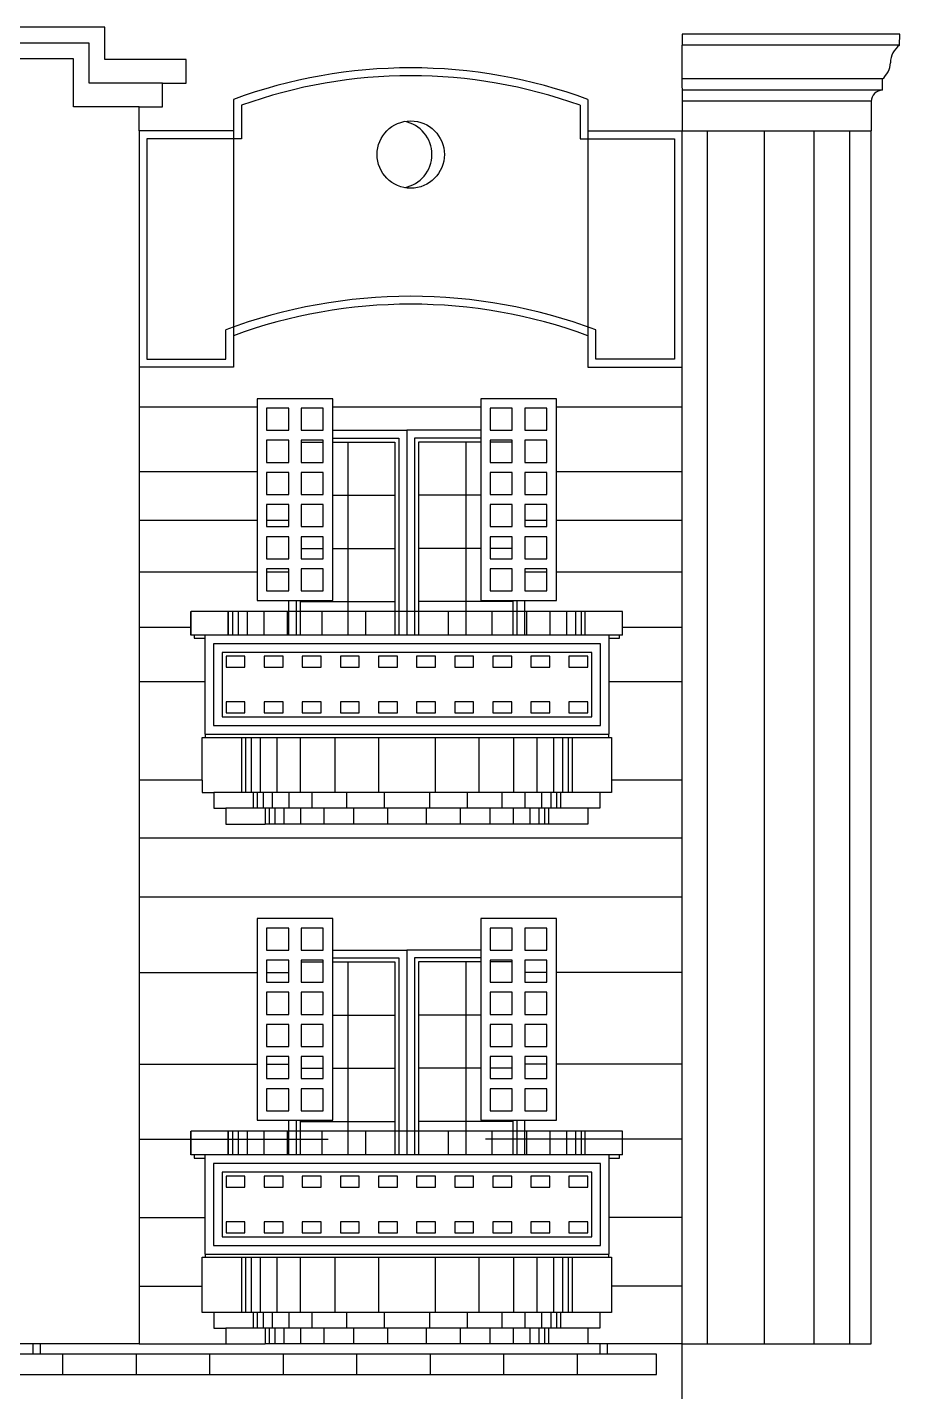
# Model space of a CAD drawing. Header units: inches. Extents: x 312.5 to 338.2, y 87.6 to 105.9.
# Drawn here: x 330.21 to 335.76, y 93.93 to 102.59 of the extents above; entities that cross this region are included whole.
import ezdxf

# ---------------------------------------------------------------- set-up
doc = ezdxf.new("R2010")
doc.units = ezdxf.units.IN
doc.header["$MEASUREMENT"] = 0
for name, color, linetype, lineweight in [('01_ORIGINAL_STRUCTURE', 7, 'Continuous', 25), ('02_ORIGINAL_OPENINGS', 7, 'Continuous', 25), ('04_SOLAR_SHADING', 7, 'Continuous', 25), ('05_PERFORATED_SCREENS', 7, 'Continuous', 25), ('06_BALCONY_RAILS', 7, 'Continuous', 25)]:
    doc.layers.add(name, color=color, linetype=linetype, lineweight=lineweight)

msp = doc.modelspace()

# ---------------------------------------------------------------- linework, layer by layer
at = {"layer": '01_ORIGINAL_STRUCTURE'}
for points in [[(331.0745, 102.2381), (331.2245, 102.2381), (331.2245, 102.3881), (330.7077, 102.3881), (330.7077, 102.5926), (329.5325, 102.5926)], [(335.7531, 102.4782), (335.7551, 102.549), (334.3745, 102.549), (334.3746, 102.4782)], [(331.0745, 102.2381), (330.6077, 102.2381), (330.6077, 102.4926), (328.5503, 102.4926)], [(335.7531, 102.4782), (334.3746, 102.4782)], [(334.3748, 101.935), (334.3746, 102.4782)], [(335.7531, 102.4778), (335.7531, 102.4782)], [(335.754, 102.4782), (335.7531, 102.4782)], [(330.9245, 102.0881), (330.5077, 102.0881), (330.5077, 102.3926), (328.5503, 102.3926)], [(330.9245, 102.0881), (331.0745, 102.0881), (331.0745, 102.2381)], [(335.6455, 102.2648), (334.3746, 102.2648)], [(335.6455, 102.1932), (335.6455, 102.2638)], [(331.5248, 102.135), (331.5248, 101.935)], [(333.7748, 102.135), (333.7748, 101.935)], [(335.6455, 102.1932), (334.3747, 102.1932)], [(335.5745, 102.1226), (334.3747, 102.1226)], [(335.5745, 102.1226), (335.5745, 101.935)], [(335.5757, 102.1226), (335.5745, 102.1226)], [(335.5745, 102.1226), (335.5745, 102.1226)], [(335.6455, 102.1928), (335.6455, 102.1932)], [(335.6464, 102.1932), (335.6455, 102.1932)], [(330.9245, 101.935), (330.9245, 102.0881)], [(331.5748, 102.0974), (331.5748, 101.885), (331.5248, 101.885)], [(333.7248, 102.0974), (333.7248, 101.885), (333.7748, 101.885)], [(330.9245, 101.935), (330.9245, 101.3476), (330.9245, 100.1815)], [(331.5248, 101.935), (330.9245, 101.935)], [(331.5248, 101.885), (331.5248, 100.635), (331.5248, 100.435), (330.9248, 100.435)], [(331.5248, 101.885), (330.9748, 101.885), (330.9748, 100.485), (331.4748, 100.485), (331.4748, 100.6724)], [(331.5248, 101.935), (331.5248, 101.885)], [(333.7748, 101.935), (333.7748, 101.885)], [(333.7748, 101.935), (334.3745, 101.935)], [(333.7748, 101.885), (334.3245, 101.885), (334.3245, 100.485), (333.8248, 100.485), (333.8248, 100.6724)], [(333.7748, 101.885), (333.7748, 100.635), (333.7748, 100.435), (334.3745, 100.435)], [(334.3745, 100.435), (334.3745, 101.935)], [(334.3745, 101.935), (334.3748, 101.935)], [(334.3748, 101.935), (334.5321, 101.935)], [(334.5321, 101.935), (334.5321, 94.235)], [(334.5321, 101.935), (334.8947, 101.935)], [(334.8947, 101.935), (334.8947, 94.235)], [(334.8947, 101.935), (335.2091, 101.935)], [(335.2091, 101.935), (335.2091, 94.235)], [(335.2091, 101.935), (335.436, 101.935)], [(335.436, 94.235), (335.5745, 94.235), (335.5745, 101.935)], [(335.436, 101.935), (335.436, 94.235)], [(335.436, 101.935), (335.5745, 101.935)], [(334.3745, 100.1815), (334.3745, 100.435)], [(334.3745, 100.435), (334.3748, 100.435)], [(330.9245, 100.1815), (330.9245, 99.7725)], [(331.6748, 100.1815), (330.9245, 100.1815)], [(333.0948, 100.1815), (332.1548, 100.1815)], [(334.3745, 100.1815), (333.5748, 100.1815)], [(334.3745, 99.7725), (334.3745, 100.1815)], [(330.9245, 99.7725), (330.9245, 99.4625)], [(330.9245, 99.7725), (331.6748, 99.7725)], [(333.5748, 99.7725), (334.3745, 99.7725)], [(334.3745, 99.4625), (334.3745, 99.7725)], [(330.9245, 99.4625), (330.9245, 99.1342)], [(331.6748, 99.4625), (330.9245, 99.4625)], [(331.8748, 99.4625), (331.7348, 99.4625)], [(333.5148, 99.4625), (333.3748, 99.4625)], [(334.3745, 99.4625), (333.5748, 99.4625)], [(334.3745, 99.1342), (334.3745, 99.4625)], [(330.9245, 99.1342), (330.9245, 98.7825)], [(331.6748, 99.1342), (330.9245, 99.1342)], [(331.8748, 99.1342), (331.7348, 99.1342)], [(333.5148, 99.1342), (333.3748, 99.1342)], [(334.3745, 99.1342), (333.5748, 99.1342)], [(334.3745, 98.7825), (334.3745, 99.1342)], [(331.2543, 98.7825), (331.2543, 98.885), (331.2552, 98.885)], [(331.2552, 98.7825), (331.2552, 98.885)], [(331.4915, 98.885), (331.2552, 98.885)], [(331.4915, 98.735), (331.4915, 98.885)], [(331.4924, 98.885), (331.4915, 98.885)], [(331.4924, 98.735), (331.4924, 98.885)], [(331.5172, 98.885), (331.4924, 98.885)], [(331.5172, 98.885), (331.5172, 98.735)], [(331.5541, 98.885), (331.5172, 98.885)], [(331.5541, 98.885), (331.5541, 98.735)], [(331.6113, 98.885), (331.5541, 98.885)], [(331.6113, 98.885), (331.6113, 98.735)], [(331.7177, 98.885), (331.6113, 98.885)], [(331.7177, 98.885), (331.7177, 98.735)], [(331.8651, 98.885), (331.7177, 98.885)], [(331.8651, 98.885), (331.8651, 98.735)], [(331.8748, 98.885), (331.8651, 98.885)], [(331.9248, 98.885), (331.8748, 98.885)], [(331.9498, 98.885), (331.9248, 98.885)], [(332.0848, 98.885), (331.9498, 98.885)], [(332.0848, 98.885), (332.0848, 98.735)], [(332.2498, 98.885), (332.0848, 98.885)], [(332.3628, 98.885), (332.2498, 98.885)], [(332.3628, 98.885), (332.3628, 98.735)], [(332.5498, 98.885), (332.3628, 98.885)], [(332.5748, 98.885), (332.5498, 98.885)], [(332.6248, 98.885), (332.5748, 98.885)], [(332.6748, 98.885), (332.6248, 98.885)], [(332.6998, 98.885), (332.6748, 98.885)], [(332.8876, 98.885), (332.6998, 98.885)], [(332.8876, 98.885), (332.8876, 98.735)], [(332.9998, 98.885), (332.8876, 98.885)], [(333.1656, 98.885), (332.9998, 98.885)], [(333.1656, 98.885), (333.1656, 98.735)], [(333.2998, 98.885), (333.1656, 98.885)], [(333.3248, 98.885), (333.2998, 98.885)], [(333.3748, 98.885), (333.3248, 98.885)], [(333.3854, 98.885), (333.3748, 98.885)], [(333.3854, 98.885), (333.3854, 98.735)], [(333.5327, 98.885), (333.3854, 98.885)], [(333.5327, 98.885), (333.5327, 98.735)], [(333.6391, 98.885), (333.5327, 98.885)], [(333.6391, 98.885), (333.6391, 98.735)], [(333.6964, 98.885), (333.6391, 98.885)], [(333.6964, 98.885), (333.6964, 98.735)], [(333.7332, 98.885), (333.6964, 98.885)], [(333.7332, 98.885), (333.7332, 98.735)], [(333.7572, 98.885), (333.7332, 98.885)], [(333.7572, 98.735), (333.7572, 98.885)], [(333.758, 98.885), (333.7572, 98.885)], [(333.758, 98.735), (333.758, 98.885)], [(333.9943, 98.885), (333.758, 98.885)], [(333.9943, 98.7825), (333.9943, 98.885)], [(333.9952, 98.7825), (333.9952, 98.885), (333.9943, 98.885)], [(330.9245, 98.7825), (330.9245, 98.4386)], [(331.2543, 98.7825), (330.9245, 98.7825)], [(331.2552, 98.7825), (331.2543, 98.7825)], [(331.2552, 98.735), (331.2543, 98.735), (331.2543, 98.7825)], [(331.2552, 98.735), (331.2552, 98.7825)], [(331.2743, 98.735), (331.2552, 98.735)], [(331.3422, 98.735), (331.2743, 98.735)], [(331.2743, 98.735), (331.2743, 98.715), (331.3422, 98.715)], [(333.9099, 98.715), (333.9752, 98.715), (333.9752, 98.735)], [(333.9752, 98.735), (333.9099, 98.735)], [(333.9943, 98.735), (333.9752, 98.735)], [(333.9943, 98.735), (333.9952, 98.735), (333.9952, 98.7825)], [(333.9943, 98.735), (333.9943, 98.7825)], [(333.9952, 98.7825), (333.9943, 98.7825)], [(334.3745, 98.7825), (333.9952, 98.7825)], [(334.3745, 98.4386), (334.3745, 98.7825)], [(330.9245, 98.4386), (330.9245, 97.8133)], [(331.3422, 98.4386), (330.9245, 98.4386)], [(334.3745, 98.4386), (333.9099, 98.4386)], [(334.3745, 97.8133), (334.3745, 98.4386)], [(331.3252, 97.8133), (331.3252, 98.085), (331.3452, 98.085)], [(331.3452, 98.105), (331.3452, 98.085)], [(331.3452, 98.105), (333.9052, 98.105)], [(331.3452, 98.085), (331.5752, 98.085)], [(331.5752, 98.085), (331.5752, 97.735)], [(331.5752, 98.085), (331.6001, 98.085)], [(331.6001, 98.085), (331.6001, 97.735)], [(331.6001, 98.085), (331.6369, 98.085)], [(331.6369, 98.085), (331.6369, 97.735)], [(331.6369, 98.085), (331.6942, 98.085)], [(331.6942, 98.085), (331.6942, 97.735)], [(331.6942, 98.085), (331.8006, 98.085)], [(331.8006, 98.085), (331.8006, 97.735)], [(331.8006, 98.085), (331.9479, 98.085)], [(331.9479, 98.085), (331.9479, 97.735)], [(331.9479, 98.085), (332.1677, 98.085)], [(332.1677, 98.085), (332.1677, 97.735)], [(332.1677, 98.085), (332.4456, 98.085)], [(332.4456, 98.085), (332.4456, 97.735)], [(332.4456, 98.085), (332.8048, 98.085)], [(332.8048, 98.085), (332.8048, 97.735)], [(332.8048, 98.085), (333.0828, 98.085)], [(333.0828, 98.085), (333.0828, 97.735)], [(333.0828, 98.085), (333.3026, 98.085)], [(333.3026, 98.085), (333.3026, 97.735)], [(333.3026, 98.085), (333.4499, 98.085)], [(333.4499, 98.085), (333.4499, 97.735)], [(333.4499, 98.085), (333.5563, 98.085)], [(333.5563, 98.085), (333.5563, 97.735)], [(333.5563, 98.085), (333.6136, 98.085)], [(333.6136, 98.085), (333.6136, 97.735)], [(333.6136, 98.085), (333.6504, 98.085)], [(333.6504, 98.085), (333.6504, 97.735)], [(333.6504, 98.085), (333.6752, 98.085)], [(333.6752, 98.085), (333.6752, 97.735)], [(333.6752, 98.085), (333.9052, 98.085)], [(333.9052, 98.105), (333.9052, 98.085)], [(333.9052, 98.085), (333.9252, 98.085), (333.9252, 97.8133)], [(330.9245, 97.8133), (330.9245, 97.446)], [(331.3252, 97.8133), (330.9245, 97.8133)], [(331.3252, 97.8133), (331.3252, 97.735), (331.4002, 97.735)], [(333.9252, 97.8133), (333.9252, 97.735), (333.8502, 97.735)], [(334.3745, 97.8133), (333.9252, 97.8133)], [(334.3745, 97.446), (334.3745, 97.8133)], [(331.5752, 97.735), (331.4002, 97.735)], [(331.4002, 97.735), (331.4002, 97.635), (331.4752, 97.635)], [(331.6001, 97.735), (331.5752, 97.735)], [(331.6369, 97.735), (331.6001, 97.735)], [(331.6502, 97.735), (331.6369, 97.735)], [(331.6502, 97.735), (331.6502, 97.635)], [(331.6751, 97.735), (331.6502, 97.735)], [(331.6751, 97.735), (331.6751, 97.635)], [(331.6942, 97.735), (331.6751, 97.735)], [(331.7119, 97.735), (331.6942, 97.735)], [(331.7119, 97.735), (331.7119, 97.635)], [(331.7692, 97.735), (331.7119, 97.735)], [(331.7692, 97.735), (331.7692, 97.635)], [(331.8006, 97.735), (331.7692, 97.735)], [(331.8756, 97.735), (331.8006, 97.735)], [(331.8756, 97.735), (331.8756, 97.635)], [(331.9479, 97.735), (331.8756, 97.735)], [(332.0229, 97.735), (331.9479, 97.735)], [(332.0229, 97.735), (332.0229, 97.635)], [(332.1677, 97.735), (332.0229, 97.735)], [(332.2427, 97.735), (332.1677, 97.735)], [(332.2427, 97.735), (332.2427, 97.635)], [(332.4456, 97.735), (332.2427, 97.735)], [(332.4808, 97.735), (332.4456, 97.735)], [(332.4808, 97.735), (332.4808, 97.635)], [(332.7696, 97.735), (332.4808, 97.735)], [(332.7696, 97.735), (332.7696, 97.635)], [(332.8048, 97.735), (332.7696, 97.735)], [(333.0078, 97.735), (332.8048, 97.735)], [(333.0078, 97.735), (333.0078, 97.635)], [(333.0828, 97.735), (333.0078, 97.735)], [(333.2276, 97.735), (333.0828, 97.735)], [(333.2276, 97.735), (333.2276, 97.635)], [(333.3026, 97.735), (333.2276, 97.735)], [(333.3749, 97.735), (333.3026, 97.735)], [(333.3749, 97.735), (333.3749, 97.635)], [(333.4499, 97.735), (333.3749, 97.735)], [(333.4813, 97.735), (333.4499, 97.735)], [(333.4813, 97.735), (333.4813, 97.635)], [(333.5386, 97.735), (333.4813, 97.735)], [(333.5386, 97.735), (333.5386, 97.635)], [(333.5563, 97.735), (333.5386, 97.735)], [(333.5754, 97.735), (333.5563, 97.735)], [(333.5754, 97.735), (333.5754, 97.635)], [(333.6002, 97.735), (333.5754, 97.735)], [(333.6002, 97.735), (333.6002, 97.635)], [(333.6136, 97.735), (333.6002, 97.735)], [(333.6504, 97.735), (333.6136, 97.735)], [(333.6752, 97.735), (333.6504, 97.735)], [(333.8502, 97.735), (333.6752, 97.735)], [(333.8502, 97.735), (333.8502, 97.635), (333.7752, 97.635)], [(331.6502, 97.635), (331.4752, 97.635)], [(331.4752, 97.635), (331.4752, 97.535), (331.7252, 97.535)], [(331.6751, 97.635), (331.6502, 97.635)], [(331.7119, 97.635), (331.6751, 97.635)], [(331.7252, 97.635), (331.7119, 97.635)], [(331.7252, 97.635), (331.7252, 97.535)], [(331.7501, 97.635), (331.7252, 97.635)], [(331.7501, 97.635), (331.7501, 97.535)], [(331.7692, 97.635), (331.7501, 97.635)], [(331.7869, 97.635), (331.7692, 97.635)], [(331.7869, 97.635), (331.7869, 97.535)], [(331.8442, 97.635), (331.7869, 97.635)], [(331.8442, 97.635), (331.8442, 97.535)], [(331.8756, 97.635), (331.8442, 97.635)], [(331.9506, 97.635), (331.8756, 97.635)], [(331.9506, 97.635), (331.9506, 97.535)], [(332.0229, 97.635), (331.9506, 97.635)], [(332.0979, 97.635), (332.0229, 97.635)], [(332.0979, 97.635), (332.0979, 97.535)], [(332.2427, 97.635), (332.0979, 97.635)], [(332.287, 97.635), (332.2427, 97.635)], [(332.287, 97.635), (332.287, 97.535)], [(332.4808, 97.635), (332.287, 97.635)], [(332.5016, 97.635), (332.4808, 97.635)], [(332.5016, 97.635), (332.5016, 97.535)], [(332.7489, 97.635), (332.5016, 97.635)], [(332.7489, 97.635), (332.7489, 97.535)], [(332.7696, 97.635), (332.7489, 97.635)], [(332.9634, 97.635), (332.7696, 97.635)], [(332.9634, 97.635), (332.9634, 97.535)], [(333.0078, 97.635), (332.9634, 97.635)], [(333.1526, 97.635), (333.0078, 97.635)], [(333.1526, 97.635), (333.1526, 97.535)], [(333.2276, 97.635), (333.1526, 97.635)], [(333.2999, 97.635), (333.2276, 97.635)], [(333.2999, 97.635), (333.2999, 97.535)], [(333.3749, 97.635), (333.2999, 97.635)], [(333.4063, 97.635), (333.3749, 97.635)], [(333.4063, 97.635), (333.4063, 97.535)], [(333.4636, 97.635), (333.4063, 97.635)], [(333.4636, 97.635), (333.4636, 97.535)], [(333.4813, 97.635), (333.4636, 97.635)], [(333.5004, 97.635), (333.4813, 97.635)], [(333.5004, 97.635), (333.5004, 97.535)], [(333.5252, 97.635), (333.5004, 97.635)], [(333.7752, 97.635), (333.7752, 97.535), (333.5252, 97.535)], [(333.5252, 97.635), (333.5252, 97.535)], [(333.5386, 97.635), (333.5252, 97.635)], [(333.5754, 97.635), (333.5386, 97.635)], [(333.6002, 97.635), (333.5754, 97.635)], [(333.7752, 97.635), (333.6002, 97.635)], [(331.7501, 97.535), (331.7252, 97.535)], [(331.7869, 97.535), (331.7501, 97.535)], [(331.8442, 97.535), (331.7869, 97.535)], [(331.9506, 97.535), (331.8442, 97.535)], [(332.0979, 97.535), (331.9506, 97.535)], [(332.287, 97.535), (332.0979, 97.535)], [(332.5016, 97.535), (332.287, 97.535)], [(332.7489, 97.535), (332.5016, 97.535)], [(332.9634, 97.535), (332.7489, 97.535)], [(333.1526, 97.535), (332.9634, 97.535)], [(333.2999, 97.535), (333.1526, 97.535)], [(333.4063, 97.535), (333.2999, 97.535)], [(333.4636, 97.535), (333.4063, 97.535)], [(333.5004, 97.535), (333.4636, 97.535)], [(333.5252, 97.535), (333.5004, 97.535)], [(330.9245, 97.446), (330.9245, 97.0709)], [(334.3745, 97.446), (330.9245, 97.446)], [(334.3745, 97.0709), (334.3745, 97.446)], [(330.9245, 97.0709), (330.9245, 96.5937)], [(334.3745, 97.0709), (330.9245, 97.0709)], [(334.3745, 96.5937), (334.3745, 97.0709)], [(330.9245, 96.5937), (330.9245, 96.0106)], [(330.9245, 96.5937), (331.6748, 96.5937)], [(331.7348, 96.5937), (331.8748, 96.5937)], [(333.5148, 96.5937), (333.3748, 96.5937)], [(334.3745, 96.5937), (333.5748, 96.5937)], [(334.3745, 96.0106), (334.3745, 96.5937)], [(330.9245, 96.0106), (330.9245, 95.5341)], [(330.9245, 96.0106), (331.6748, 96.0106)], [(331.7348, 96.0106), (331.8748, 96.0106)], [(333.5148, 96.0106), (333.3748, 96.0106)], [(334.3745, 96.0106), (333.5748, 96.0106)], [(334.3745, 95.5341), (334.3745, 96.0106)], [(330.9245, 95.5341), (330.9245, 95.0373)], [(330.9245, 95.5341), (331.2543, 95.5341)], [(331.2543, 95.5341), (331.2543, 95.585), (331.2552, 95.585)], [(331.2543, 95.5341), (331.2552, 95.5341)], [(331.2552, 95.435), (331.2543, 95.435), (331.2543, 95.5341)], [(331.2552, 95.5341), (331.2552, 95.585)], [(331.4915, 95.585), (331.2552, 95.585)], [(331.2552, 95.435), (331.2552, 95.5341)], [(331.2552, 95.5341), (331.4915, 95.5341)], [(331.4915, 95.5341), (331.4915, 95.585)], [(331.4924, 95.585), (331.4915, 95.585)], [(331.4915, 95.435), (331.4915, 95.5341)], [(331.4915, 95.5341), (331.4924, 95.5341)], [(331.4924, 95.5341), (331.4924, 95.585)], [(331.5172, 95.585), (331.4924, 95.585)], [(331.4924, 95.435), (331.4924, 95.5341)], [(331.4924, 95.5341), (331.5172, 95.5341)], [(331.5172, 95.585), (331.5172, 95.5341)], [(331.5541, 95.585), (331.5172, 95.585)], [(331.5172, 95.5341), (331.5172, 95.435)], [(331.5172, 95.5341), (331.5541, 95.5341)], [(331.5541, 95.585), (331.5541, 95.5341)], [(331.6113, 95.585), (331.5541, 95.585)], [(331.5541, 95.5341), (331.5541, 95.435)], [(331.5541, 95.5341), (331.6113, 95.5341)], [(331.6113, 95.585), (331.6113, 95.5341)], [(331.7177, 95.585), (331.6113, 95.585)], [(331.6113, 95.5341), (331.6113, 95.435)], [(331.6113, 95.5341), (331.7177, 95.5341)], [(331.7177, 95.585), (331.7177, 95.5341)], [(331.8651, 95.585), (331.7177, 95.585)], [(331.7177, 95.5341), (331.7177, 95.435)], [(331.7177, 95.5341), (331.8651, 95.5341)], [(331.8651, 95.585), (331.8651, 95.5341)], [(331.8748, 95.585), (331.8651, 95.585)], [(331.8651, 95.5341), (331.8651, 95.435)], [(331.8651, 95.5341), (331.8748, 95.5341)], [(331.9248, 95.585), (331.8748, 95.585)], [(331.8748, 95.5341), (331.9248, 95.5341)], [(331.9498, 95.585), (331.9248, 95.585)], [(331.9248, 95.5341), (331.9498, 95.5341)], [(332.0848, 95.585), (331.9498, 95.585)], [(331.9498, 95.5341), (332.0848, 95.5341)], [(332.0848, 95.585), (332.0848, 95.5341)], [(332.2498, 95.585), (332.0848, 95.585)], [(332.0848, 95.5341), (332.0848, 95.435)], [(332.0848, 95.5341), (332.1248, 95.5341)], [(332.3628, 95.585), (332.2498, 95.585)], [(332.3628, 95.585), (332.3628, 95.435)], [(332.5498, 95.585), (332.3628, 95.585)], [(332.5748, 95.585), (332.5498, 95.585)], [(332.6248, 95.585), (332.5748, 95.585)], [(332.6748, 95.585), (332.6248, 95.585)], [(332.6998, 95.585), (332.6748, 95.585)], [(332.8876, 95.585), (332.6998, 95.585)], [(332.8876, 95.585), (332.8876, 95.435)], [(332.9998, 95.585), (332.8876, 95.585)], [(333.1656, 95.585), (332.9998, 95.585)], [(333.1656, 95.5341), (333.1248, 95.5341)], [(333.1656, 95.585), (333.1656, 95.5341)], [(333.2998, 95.585), (333.1656, 95.585)], [(333.1656, 95.5341), (333.1656, 95.435)], [(333.2998, 95.5341), (333.1656, 95.5341)], [(333.3248, 95.585), (333.2998, 95.585)], [(333.3248, 95.5341), (333.2998, 95.5341)], [(333.3748, 95.585), (333.3248, 95.585)], [(333.3748, 95.5341), (333.3248, 95.5341)], [(333.3854, 95.585), (333.3748, 95.585)], [(333.3854, 95.5341), (333.3748, 95.5341)], [(333.3854, 95.585), (333.3854, 95.5341)], [(333.5327, 95.585), (333.3854, 95.585)], [(333.3854, 95.5341), (333.3854, 95.435)], [(333.5327, 95.5341), (333.3854, 95.5341)], [(333.5327, 95.585), (333.5327, 95.5341)], [(333.6391, 95.585), (333.5327, 95.585)], [(333.5327, 95.5341), (333.5327, 95.435)], [(333.6391, 95.5341), (333.5327, 95.5341)], [(333.6391, 95.585), (333.6391, 95.5341)], [(333.6964, 95.585), (333.6391, 95.585)], [(333.6391, 95.5341), (333.6391, 95.435)], [(333.6964, 95.5341), (333.6391, 95.5341)], [(333.6964, 95.585), (333.6964, 95.5341)], [(333.7332, 95.585), (333.6964, 95.585)], [(333.6964, 95.5341), (333.6964, 95.435)], [(333.7332, 95.5341), (333.6964, 95.5341)], [(333.7332, 95.585), (333.7332, 95.5341)], [(333.7572, 95.585), (333.7332, 95.585)], [(333.7332, 95.5341), (333.7332, 95.435)], [(333.7572, 95.5341), (333.7332, 95.5341)], [(333.7572, 95.5341), (333.7572, 95.585)], [(333.758, 95.585), (333.7572, 95.585)], [(333.7572, 95.435), (333.7572, 95.5341)], [(333.758, 95.5341), (333.7572, 95.5341)], [(333.758, 95.5341), (333.758, 95.585)], [(333.9943, 95.585), (333.758, 95.585)], [(333.758, 95.435), (333.758, 95.5341)], [(333.9943, 95.5341), (333.758, 95.5341)], [(333.9943, 95.5341), (333.9943, 95.585)], [(333.9952, 95.5341), (333.9952, 95.585), (333.9943, 95.585)], [(333.9943, 95.435), (333.9952, 95.435), (333.9952, 95.5341)], [(333.9943, 95.435), (333.9943, 95.5341)], [(333.9952, 95.5341), (333.9943, 95.5341)], [(334.3745, 95.5341), (333.9952, 95.5341)], [(334.3745, 95.0373), (334.3745, 95.5341)], [(331.2743, 95.435), (331.2552, 95.435)], [(331.3422, 95.435), (331.2743, 95.435)], [(331.2743, 95.435), (331.2743, 95.415), (331.3422, 95.415)], [(333.9099, 95.415), (333.9752, 95.415), (333.9752, 95.435)], [(333.9752, 95.435), (333.9099, 95.435)], [(333.9943, 95.435), (333.9752, 95.435)], [(330.9245, 95.0373), (330.9245, 94.6025)], [(330.9245, 95.0373), (331.3422, 95.0373)], [(334.3745, 95.0373), (333.9099, 95.0373)], [(334.3745, 94.6025), (334.3745, 95.0373)], [(331.4002, 94.435), (331.3252, 94.435), (331.3252, 94.785), (331.3452, 94.785)], [(331.3452, 94.805), (331.3452, 94.785)], [(331.3452, 94.805), (333.9052, 94.805)], [(331.3452, 94.785), (331.5752, 94.785)], [(331.5752, 94.785), (331.5752, 94.435)], [(331.5752, 94.785), (331.6001, 94.785)], [(331.6001, 94.785), (331.6001, 94.435)], [(331.6001, 94.785), (331.6369, 94.785)], [(331.6369, 94.785), (331.6369, 94.435)], [(331.6369, 94.785), (331.6942, 94.785)], [(331.6942, 94.785), (331.6942, 94.435)], [(331.6942, 94.785), (331.8006, 94.785)], [(331.8006, 94.785), (331.8006, 94.435)], [(331.8006, 94.785), (331.9479, 94.785)], [(331.9479, 94.785), (331.9479, 94.435)], [(331.9479, 94.785), (332.1677, 94.785)], [(332.1677, 94.785), (332.1677, 94.435)], [(332.1677, 94.785), (332.4456, 94.785)], [(332.4456, 94.785), (332.4456, 94.435)], [(332.4456, 94.785), (332.8048, 94.785)], [(332.8048, 94.785), (332.8048, 94.435)], [(332.8048, 94.785), (333.0828, 94.785)], [(333.0828, 94.785), (333.0828, 94.435)], [(333.0828, 94.785), (333.3026, 94.785)], [(333.3026, 94.785), (333.3026, 94.435)], [(333.3026, 94.785), (333.4499, 94.785)], [(333.4499, 94.785), (333.4499, 94.435)], [(333.4499, 94.785), (333.5563, 94.785)], [(333.5563, 94.785), (333.5563, 94.435)], [(333.5563, 94.785), (333.6136, 94.785)], [(333.6136, 94.785), (333.6136, 94.435)], [(333.6136, 94.785), (333.6504, 94.785)], [(333.6504, 94.785), (333.6504, 94.435)], [(333.6504, 94.785), (333.6752, 94.785)], [(333.6752, 94.785), (333.6752, 94.435)], [(333.6752, 94.785), (333.9052, 94.785)], [(333.9052, 94.805), (333.9052, 94.785)], [(333.9052, 94.785), (333.9252, 94.785), (333.9252, 94.6025)], [(330.9245, 94.6025), (330.9245, 94.235), (330.875, 94.235), (330.2998, 94.235)], [(330.9245, 94.6025), (331.3243, 94.6025)], [(333.9252, 94.6025), (333.9252, 94.435), (333.8502, 94.435)], [(334.3745, 94.6025), (333.9252, 94.6025)], [(334.3745, 94.235), (334.3745, 94.6025)], [(331.5752, 94.435), (331.4002, 94.435)], [(331.4002, 94.435), (331.4002, 94.335), (331.4752, 94.335)], [(331.6001, 94.435), (331.5752, 94.435)], [(331.6369, 94.435), (331.6001, 94.435)], [(331.6502, 94.435), (331.6369, 94.435)], [(331.6502, 94.435), (331.6502, 94.335)], [(331.6751, 94.435), (331.6502, 94.435)], [(331.6751, 94.435), (331.6751, 94.335)], [(331.6942, 94.435), (331.6751, 94.435)], [(331.7119, 94.435), (331.6942, 94.435)], [(331.7119, 94.435), (331.7119, 94.335)], [(331.7692, 94.435), (331.7119, 94.435)], [(331.7692, 94.435), (331.7692, 94.335)], [(331.8006, 94.435), (331.7692, 94.435)], [(331.8756, 94.435), (331.8006, 94.435)], [(331.8756, 94.435), (331.8756, 94.335)], [(331.9479, 94.435), (331.8756, 94.435)], [(332.0229, 94.435), (331.9479, 94.435)], [(332.0229, 94.435), (332.0229, 94.335)], [(332.1677, 94.435), (332.0229, 94.435)], [(332.2427, 94.435), (332.1677, 94.435)], [(332.2427, 94.435), (332.2427, 94.335)], [(332.4456, 94.435), (332.2427, 94.435)], [(332.4808, 94.435), (332.4456, 94.435)], [(332.4808, 94.435), (332.4808, 94.335)], [(332.7696, 94.435), (332.4808, 94.435)], [(332.7696, 94.435), (332.7696, 94.335)], [(332.8048, 94.435), (332.7696, 94.435)], [(333.0078, 94.435), (332.8048, 94.435)], [(333.0078, 94.435), (333.0078, 94.335)], [(333.0828, 94.435), (333.0078, 94.435)], [(333.2276, 94.435), (333.0828, 94.435)], [(333.2276, 94.435), (333.2276, 94.335)], [(333.3026, 94.435), (333.2276, 94.435)], [(333.3749, 94.435), (333.3026, 94.435)], [(333.3749, 94.435), (333.3749, 94.335)], [(333.4499, 94.435), (333.3749, 94.435)], [(333.4813, 94.435), (333.4499, 94.435)], [(333.4813, 94.435), (333.4813, 94.335)], [(333.5386, 94.435), (333.4813, 94.435)], [(333.5386, 94.435), (333.5386, 94.335)], [(333.5563, 94.435), (333.5386, 94.435)], [(333.5754, 94.435), (333.5563, 94.435)], [(333.5754, 94.435), (333.5754, 94.335)], [(333.6002, 94.435), (333.5754, 94.435)], [(333.6002, 94.435), (333.6002, 94.335)], [(333.6136, 94.435), (333.6002, 94.435)], [(333.6504, 94.435), (333.6136, 94.435)], [(333.6752, 94.435), (333.6504, 94.435)], [(333.8502, 94.435), (333.6752, 94.435)], [(333.8502, 94.435), (333.8502, 94.335), (333.7752, 94.335)], [(331.4752, 94.335), (331.4752, 94.235)], [(331.6502, 94.335), (331.4752, 94.335)], [(331.6751, 94.335), (331.6502, 94.335)], [(331.7119, 94.335), (331.6751, 94.335)], [(331.7252, 94.335), (331.7119, 94.335)], [(331.7252, 94.335), (331.7252, 94.235)], [(331.7501, 94.335), (331.7252, 94.335)], [(331.7501, 94.335), (331.7501, 94.235)], [(331.7692, 94.335), (331.7501, 94.335)], [(331.7869, 94.335), (331.7692, 94.335)], [(331.7869, 94.335), (331.7869, 94.235)], [(331.8442, 94.335), (331.7869, 94.335)], [(331.8442, 94.335), (331.8442, 94.235)], [(331.8756, 94.335), (331.8442, 94.335)], [(331.9506, 94.335), (331.8756, 94.335)], [(331.9506, 94.335), (331.9506, 94.235)], [(332.0229, 94.335), (331.9506, 94.335)], [(332.0979, 94.335), (332.0229, 94.335)], [(332.0979, 94.335), (332.0979, 94.235)], [(332.2427, 94.335), (332.0979, 94.335)], [(332.287, 94.335), (332.2427, 94.335)], [(332.287, 94.335), (332.287, 94.235)], [(332.4808, 94.335), (332.287, 94.335)], [(332.5016, 94.335), (332.4808, 94.335)], [(332.5016, 94.335), (332.5016, 94.235)], [(332.7489, 94.335), (332.5016, 94.335)], [(332.7489, 94.335), (332.7489, 94.235)], [(332.7696, 94.335), (332.7489, 94.335)], [(332.9634, 94.335), (332.7696, 94.335)], [(332.9634, 94.335), (332.9634, 94.235)], [(333.0078, 94.335), (332.9634, 94.335)], [(333.1526, 94.335), (333.0078, 94.335)], [(333.1526, 94.335), (333.1526, 94.235)], [(333.2276, 94.335), (333.1526, 94.335)], [(333.2999, 94.335), (333.2276, 94.335)], [(333.2999, 94.335), (333.2999, 94.235)], [(333.3749, 94.335), (333.2999, 94.335)], [(333.4063, 94.335), (333.3749, 94.335)], [(333.4063, 94.335), (333.4063, 94.235)], [(333.4636, 94.335), (333.4063, 94.335)], [(333.4636, 94.335), (333.4636, 94.235)], [(333.4813, 94.335), (333.4636, 94.335)], [(333.5004, 94.335), (333.4813, 94.335)], [(333.5004, 94.335), (333.5004, 94.235)], [(333.5252, 94.335), (333.5004, 94.335)], [(333.5252, 94.335), (333.5252, 94.235)], [(333.5386, 94.335), (333.5252, 94.335)], [(333.5754, 94.335), (333.5386, 94.335)], [(333.6002, 94.335), (333.5754, 94.335)], [(333.7752, 94.335), (333.6002, 94.335)], [(333.7752, 94.335), (333.7752, 94.235)], [(330.2498, 94.235), (329.4998, 94.235)], [(330.2998, 94.235), (330.2498, 94.235)], [(330.925, 94.235), (331.4752, 94.235)], [(331.4752, 94.235), (331.6385, 94.235), (331.6885, 94.235), (331.7252, 94.235)], [(331.7501, 94.235), (331.7252, 94.235)], [(331.7869, 94.235), (331.7501, 94.235)], [(331.8442, 94.235), (331.7869, 94.235)], [(331.9506, 94.235), (331.8442, 94.235)], [(332.0979, 94.235), (331.9506, 94.235)], [(332.287, 94.235), (332.0979, 94.235)], [(332.5016, 94.235), (332.287, 94.235)], [(332.7489, 94.235), (332.5016, 94.235)], [(332.9634, 94.235), (332.7489, 94.235)], [(333.1526, 94.235), (332.9634, 94.235)], [(333.2999, 94.235), (333.1526, 94.235)], [(333.4063, 94.235), (333.2999, 94.235)], [(333.4636, 94.235), (333.4063, 94.235)], [(333.5004, 94.235), (333.4636, 94.235)], [(333.5252, 94.235), (333.5004, 94.235)], [(333.7752, 94.235), (333.5252, 94.235)], [(333.8498, 94.235), (333.8252, 94.235), (333.7752, 94.235)], [(333.8998, 94.235), (333.8498, 94.235)], [(334.3745, 94.235), (333.8998, 94.235)], [(334.3745, 88.265), (334.3745, 94.235)], [(334.3745, 94.235), (334.5321, 94.235)], [(334.5321, 94.235), (334.8947, 94.235)], [(334.8947, 94.235), (335.2091, 94.235)], [(335.2091, 94.235), (335.436, 94.235)]]:
    msp.add_lwpolyline(points, dxfattribs=at)
at = {"layer": '01_ORIGINAL_STRUCTURE', "linetype": 'Continuous'}
msp.add_circle((332.6498, 101.785), 0.2137, dxfattribs=at)
for centre, radius, start, end in [((335.8278, 102.3693), 0.1316, 124.14591, 180.59423), ((332.6498, 99.0709), 3.2641, 69.8388, 110.1612), ((335.5543, 102.3741), 0.1421, 309.43978, 357.50664), ((332.6498, 99.1119), 3.1731, 70.19689, 109.80311), ((335.6461, 102.1222), 0.0713, 90, 180), ((332.5707, 101.785), 0.2137, 280.66275, 79.33725), ((332.6498, 97.5324), 3.3526, 69.48388, 110.51612), ((332.6498, 97.5709), 3.2641, 69.8388, 110.1612)]:
    msp.add_arc(centre, radius, start, end, dxfattribs=at)
at = {"layer": '02_ORIGINAL_OPENINGS'}
for points in [[(332.1548, 100.035), (332.6248, 100.035)], [(332.6248, 100.035), (332.6248, 98.885)], [(333.0948, 100.035), (332.6248, 100.035)], [(331.9548, 99.96), (332.0948, 99.96)], [(332.1548, 99.985), (332.5748, 99.985), (332.5748, 98.885)], [(332.1548, 99.96), (332.2498, 99.96)], [(332.2498, 99.96), (332.2498, 99.6225)], [(332.2498, 99.96), (332.5498, 99.96), (332.5498, 99.6225)], [(333.0948, 99.985), (332.6748, 99.985), (332.6748, 98.885)], [(332.9998, 99.96), (332.6998, 99.96), (332.6998, 99.6225)], [(332.9998, 99.96), (332.9998, 99.6225)], [(333.0948, 99.96), (332.9998, 99.96)], [(333.2948, 99.96), (333.1548, 99.96)], [(332.1548, 99.6225), (332.2498, 99.6225)], [(332.2498, 99.6225), (332.2498, 99.285)], [(332.2498, 99.6225), (332.5498, 99.6225)], [(332.5498, 99.6225), (332.5498, 99.285)], [(332.6998, 99.6225), (332.6998, 99.285)], [(332.9998, 99.6225), (332.6998, 99.6225)], [(332.9998, 99.6225), (332.9998, 99.285)], [(333.0948, 99.6225), (332.9998, 99.6225)], [(331.9548, 99.285), (332.0948, 99.285)], [(332.1548, 99.285), (332.2498, 99.285)], [(332.2498, 99.285), (332.2498, 98.9475)], [(332.2498, 99.285), (332.5498, 99.285)], [(332.5498, 99.285), (332.5498, 98.9475)], [(332.6998, 99.285), (332.6998, 98.9475)], [(332.9998, 99.285), (332.6998, 99.285)], [(332.9998, 99.285), (332.9998, 98.9475)], [(333.0948, 99.285), (332.9998, 99.285)], [(333.2948, 99.285), (333.1548, 99.285)], [(331.8748, 98.885), (331.8748, 98.955)], [(331.9248, 98.885), (331.9248, 98.955)], [(331.9498, 98.9475), (331.9498, 98.955)], [(331.9498, 98.885), (331.9498, 98.9475)], [(331.9498, 98.9475), (332.2498, 98.9475)], [(332.2498, 98.9475), (332.2498, 98.885)], [(332.2498, 98.9475), (332.5498, 98.9475)], [(332.5498, 98.9475), (332.5498, 98.885)], [(332.6998, 98.9475), (332.6998, 98.885)], [(332.9998, 98.9475), (332.6998, 98.9475)], [(332.9998, 98.9475), (332.9998, 98.885)], [(333.2998, 98.9475), (332.9998, 98.9475)], [(333.2998, 98.9475), (333.2998, 98.955)], [(333.2998, 98.885), (333.2998, 98.9475)], [(333.3248, 98.885), (333.3248, 98.955)], [(333.3748, 98.885), (333.3748, 98.955)], [(331.8748, 98.735), (331.8748, 98.885)], [(331.9248, 98.735), (331.9248, 98.885)], [(331.9498, 98.735), (331.9498, 98.885)], [(332.2498, 98.885), (332.2498, 98.735)], [(332.5498, 98.885), (332.5498, 98.735)], [(332.5748, 98.885), (332.5748, 98.735)], [(332.6248, 98.885), (332.6248, 98.735)], [(332.6748, 98.885), (332.6748, 98.735)], [(332.6998, 98.885), (332.6998, 98.735)], [(332.9998, 98.885), (332.9998, 98.735)], [(333.2998, 98.735), (333.2998, 98.885)], [(333.3248, 98.735), (333.3248, 98.885)], [(333.3748, 98.735), (333.3748, 98.885)], [(331.9548, 96.66), (332.0948, 96.66)], [(332.1548, 96.735), (332.6248, 96.735)], [(332.1548, 96.685), (332.5748, 96.685), (332.5748, 95.585)], [(332.1548, 96.66), (332.2498, 96.66)], [(332.2498, 96.66), (332.2498, 96.3225)], [(332.2498, 96.66), (332.5498, 96.66), (332.5498, 96.3225)], [(332.6248, 96.735), (332.6248, 95.585)], [(333.0948, 96.735), (332.6248, 96.735)], [(333.0948, 96.685), (332.6748, 96.685), (332.6748, 95.585)], [(332.9998, 96.66), (332.6998, 96.66), (332.6998, 96.3225)], [(332.9998, 96.66), (332.9998, 96.3225)], [(333.0948, 96.66), (332.9998, 96.66)], [(333.2948, 96.66), (333.1548, 96.66)], [(332.1548, 96.3225), (332.2498, 96.3225)], [(332.2498, 96.3225), (332.2498, 95.985)], [(332.2498, 96.3225), (332.5498, 96.3225)], [(332.5498, 96.3225), (332.5498, 95.985)], [(332.6998, 96.3225), (332.6998, 95.985)], [(332.9998, 96.3225), (332.6998, 96.3225)], [(332.9998, 96.3225), (332.9998, 95.985)], [(333.0948, 96.3225), (332.9998, 96.3225)], [(331.9548, 95.985), (332.0948, 95.985)], [(332.1548, 95.985), (332.2498, 95.985)], [(332.2498, 95.985), (332.2498, 95.6475)], [(332.2498, 95.985), (332.5498, 95.985)], [(332.5498, 95.985), (332.5498, 95.6475)], [(332.6998, 95.985), (332.6998, 95.6475)], [(332.9998, 95.985), (332.6998, 95.985)], [(332.9998, 95.985), (332.9998, 95.6475)], [(333.0948, 95.985), (332.9998, 95.985)], [(333.2948, 95.985), (333.1548, 95.985)], [(331.8748, 95.585), (331.8748, 95.655)], [(331.9248, 95.585), (331.9248, 95.655)], [(331.9498, 95.6475), (331.9498, 95.655)], [(331.9498, 95.585), (331.9498, 95.6475)], [(331.9498, 95.6475), (332.2498, 95.6475)], [(332.2498, 95.6475), (332.2498, 95.585)], [(332.2498, 95.6475), (332.5498, 95.6475)], [(332.5498, 95.6475), (332.5498, 95.585)], [(332.6998, 95.6475), (332.6998, 95.585)], [(332.9998, 95.6475), (332.6998, 95.6475)], [(332.9998, 95.6475), (332.9998, 95.585)], [(333.2998, 95.6475), (332.9998, 95.6475)], [(333.2998, 95.6475), (333.2998, 95.655)], [(333.2998, 95.585), (333.2998, 95.6475)], [(333.3248, 95.585), (333.3248, 95.655)], [(333.3748, 95.585), (333.3748, 95.655)], [(331.8748, 95.5341), (331.8748, 95.585)], [(331.8748, 95.435), (331.8748, 95.5341)], [(331.9248, 95.5341), (331.9248, 95.585)], [(331.9248, 95.435), (331.9248, 95.5341)], [(331.9498, 95.5341), (331.9498, 95.585)], [(331.9498, 95.435), (331.9498, 95.5341)], [(332.2498, 95.585), (332.2498, 95.435)], [(332.5498, 95.585), (332.5498, 95.435)], [(332.5748, 95.585), (332.5748, 95.435)], [(332.6248, 95.585), (332.6248, 95.435)], [(332.6748, 95.585), (332.6748, 95.435)], [(332.6998, 95.585), (332.6998, 95.435)], [(332.9998, 95.585), (332.9998, 95.435)], [(333.2998, 95.5341), (333.2998, 95.585)], [(333.2998, 95.435), (333.2998, 95.5341)], [(333.3248, 95.5341), (333.3248, 95.585)], [(333.3248, 95.435), (333.3248, 95.5341)], [(333.3748, 95.5341), (333.3748, 95.585)], [(333.3748, 95.435), (333.3748, 95.5341)]]:
    msp.add_lwpolyline(points, dxfattribs=at)
at = {"layer": '04_SOLAR_SHADING'}
for points in [[(330.2498, 94.235), (330.2498, 94.17)], [(330.2998, 94.17), (330.2998, 94.235)], [(333.8498, 94.235), (333.8498, 94.17)], [(333.8998, 94.17), (333.8998, 94.235)], [(330.2498, 94.17), (329.9398, 94.17), (329.9398, 94.04), (330.4415, 94.04)], [(330.2998, 94.17), (330.2498, 94.17)], [(330.4415, 94.17), (330.2998, 94.17)], [(330.4415, 94.04), (330.4415, 94.17)], [(330.9081, 94.17), (330.4415, 94.17)], [(330.9081, 94.04), (330.9081, 94.17)], [(331.3748, 94.17), (330.9081, 94.17)], [(331.3748, 94.04), (331.3748, 94.17)], [(331.8415, 94.17), (331.3748, 94.17)], [(331.8415, 94.04), (331.8415, 94.17)], [(332.3081, 94.17), (331.8415, 94.17)], [(332.3081, 94.04), (332.3081, 94.17)], [(332.7748, 94.17), (332.3081, 94.17)], [(332.7748, 94.04), (332.7748, 94.17)], [(333.2415, 94.17), (332.7748, 94.17)], [(333.2415, 94.04), (333.2415, 94.17)], [(333.7081, 94.17), (333.2415, 94.17)], [(333.7081, 94.04), (334.2098, 94.04), (334.2098, 94.17), (333.8998, 94.17)], [(333.7081, 94.04), (333.7081, 94.17)], [(333.8498, 94.17), (333.7081, 94.17)], [(333.8998, 94.17), (333.8498, 94.17)], [(330.4415, 94.04), (330.9081, 94.04)], [(330.9081, 94.04), (331.3748, 94.04)], [(331.3748, 94.04), (331.8415, 94.04)], [(331.8415, 94.04), (332.3081, 94.04)], [(332.3081, 94.04), (332.7748, 94.04)], [(332.7748, 94.04), (333.2415, 94.04)], [(333.2415, 94.04), (333.7081, 94.04)]]:
    msp.add_lwpolyline(points, dxfattribs=at)
at = {"layer": '05_PERFORATED_SCREENS'}
for points in [[(332.1548, 100.1815), (332.1548, 100.235), (331.6748, 100.235), (331.6748, 100.1815)], [(333.5748, 100.1815), (333.5748, 100.235), (333.0948, 100.235), (333.0948, 100.1815)], [(331.6748, 100.1815), (331.6748, 99.7725)], [(332.1548, 100.035), (332.1548, 100.1815)], [(333.0948, 100.1815), (333.0948, 100.035)], [(333.5748, 99.7725), (333.5748, 100.1815)], [(332.1548, 99.985), (332.1548, 100.035)], [(333.0948, 100.035), (333.0948, 99.985)], [(332.0948, 99.96), (332.0948, 99.971), (331.9548, 99.971), (331.9548, 99.96)], [(331.9548, 99.96), (331.9548, 99.831), (332.0948, 99.831), (332.0948, 99.96)], [(332.1548, 99.96), (332.1548, 99.985)], [(332.1548, 99.6225), (332.1548, 99.96)], [(333.0948, 99.985), (333.0948, 99.96)], [(333.0948, 99.96), (333.0948, 99.6225)], [(333.2948, 99.96), (333.2948, 99.971), (333.1548, 99.971), (333.1548, 99.96)], [(333.1548, 99.96), (333.1548, 99.831), (333.2948, 99.831), (333.2948, 99.96)], [(331.6748, 99.7725), (331.6748, 99.4625)], [(333.5748, 99.4625), (333.5748, 99.7725)], [(332.1548, 99.285), (332.1548, 99.6225)], [(333.0948, 99.6225), (333.0948, 99.285)], [(331.8748, 99.4625), (331.8748, 99.563), (331.7348, 99.563), (331.7348, 99.4625)], [(333.5148, 99.4625), (333.5148, 99.563), (333.3748, 99.563), (333.3748, 99.4625)], [(331.6748, 99.4625), (331.6748, 99.1342)], [(331.7348, 99.4625), (331.7348, 99.423), (331.8748, 99.423), (331.8748, 99.4625)], [(333.3748, 99.4625), (333.3748, 99.423), (333.5148, 99.423), (333.5148, 99.4625)], [(333.5748, 99.1342), (333.5748, 99.4625)], [(332.0948, 99.285), (332.0948, 99.359), (331.9548, 99.359), (331.9548, 99.285)], [(333.2948, 99.285), (333.2948, 99.359), (333.1548, 99.359), (333.1548, 99.285)], [(331.9498, 98.955), (332.1548, 98.955), (332.1548, 99.285)], [(331.9548, 99.285), (331.9548, 99.219), (332.0948, 99.219), (332.0948, 99.285)], [(333.0948, 99.285), (333.0948, 98.955), (333.2998, 98.955)], [(333.1548, 99.285), (333.1548, 99.219), (333.2948, 99.219), (333.2948, 99.285)], [(331.6748, 99.1342), (331.6748, 98.955), (331.8748, 98.955)], [(331.8748, 99.1342), (331.8748, 99.155), (331.7348, 99.155), (331.7348, 99.1342)], [(331.7348, 99.1342), (331.7348, 99.015), (331.8748, 99.015), (331.8748, 99.1342)], [(333.5148, 99.1342), (333.5148, 99.155), (333.3748, 99.155), (333.3748, 99.1342)], [(333.3748, 98.955), (333.5748, 98.955), (333.5748, 99.1342)], [(333.3748, 99.1342), (333.3748, 99.015), (333.5148, 99.015), (333.5148, 99.1342)], [(331.8748, 98.955), (331.9248, 98.955)], [(331.9248, 98.955), (331.9498, 98.955)], [(333.2998, 98.955), (333.3248, 98.955)], [(333.3248, 98.955), (333.3748, 98.955)], [(332.1548, 96.735), (332.1548, 96.935), (331.6748, 96.935), (331.6748, 96.5937)], [(333.5748, 96.5937), (333.5748, 96.935), (333.0948, 96.935), (333.0948, 96.735)], [(331.8748, 96.5937), (331.8748, 96.671), (331.7348, 96.671), (331.7348, 96.5937)], [(332.0948, 96.66), (332.0948, 96.671), (331.9548, 96.671), (331.9548, 96.66)], [(331.9548, 96.66), (331.9548, 96.531), (332.0948, 96.531), (332.0948, 96.66)], [(332.1548, 96.685), (332.1548, 96.735)], [(332.1548, 96.66), (332.1548, 96.685)], [(332.1548, 96.3225), (332.1548, 96.66)], [(333.0948, 96.735), (333.0948, 96.685)], [(333.0948, 96.685), (333.0948, 96.66)], [(333.0948, 96.66), (333.0948, 96.3225)], [(333.2948, 96.66), (333.2948, 96.671), (333.1548, 96.671), (333.1548, 96.66)], [(333.1548, 96.66), (333.1548, 96.531), (333.2948, 96.531), (333.2948, 96.66)], [(333.5148, 96.5937), (333.5148, 96.671), (333.3748, 96.671), (333.3748, 96.5937)], [(331.6748, 96.5937), (331.6748, 96.0106)], [(331.7348, 96.5937), (331.7348, 96.531), (331.8748, 96.531), (331.8748, 96.5937)], [(333.3748, 96.5937), (333.3748, 96.531), (333.5148, 96.531), (333.5148, 96.5937)], [(333.5748, 96.0106), (333.5748, 96.5937)], [(332.1548, 95.985), (332.1548, 96.3225)], [(333.0948, 96.3225), (333.0948, 95.985)], [(331.8748, 96.0106), (331.8748, 96.059), (331.7348, 96.059), (331.7348, 96.0106)], [(332.0948, 95.985), (332.0948, 96.059), (331.9548, 96.059), (331.9548, 95.985)], [(333.2948, 95.985), (333.2948, 96.059), (333.1548, 96.059), (333.1548, 95.985)], [(333.5148, 96.0106), (333.5148, 96.059), (333.3748, 96.059), (333.3748, 96.0106)], [(331.6748, 96.0106), (331.6748, 95.655), (331.8748, 95.655)], [(331.7348, 96.0106), (331.7348, 95.919), (331.8748, 95.919), (331.8748, 96.0106)], [(331.9498, 95.655), (332.1548, 95.655), (332.1548, 95.985)], [(331.9548, 95.985), (331.9548, 95.919), (332.0948, 95.919), (332.0948, 95.985)], [(333.0948, 95.985), (333.0948, 95.655), (333.2998, 95.655)], [(333.1548, 95.985), (333.1548, 95.919), (333.2948, 95.919), (333.2948, 95.985)], [(333.3748, 95.655), (333.5748, 95.655), (333.5748, 96.0106)], [(333.3748, 96.0106), (333.3748, 95.919), (333.5148, 95.919), (333.5148, 96.0106)], [(331.8748, 95.655), (331.9248, 95.655)], [(331.9248, 95.655), (331.9498, 95.655)], [(333.2998, 95.655), (333.3248, 95.655)], [(333.3248, 95.655), (333.3748, 95.655)]]:
    msp.add_lwpolyline(points, dxfattribs=at)
for points in [[(331.7348, 100.035), (331.8748, 100.035), (331.8748, 100.175), (331.7348, 100.175)], [(331.9548, 100.035), (332.0948, 100.035), (332.0948, 100.175), (331.9548, 100.175)], [(333.1548, 100.035), (333.2948, 100.035), (333.2948, 100.175), (333.1548, 100.175)], [(333.3748, 100.035), (333.5148, 100.035), (333.5148, 100.175), (333.3748, 100.175)], [(331.7348, 99.831), (331.8748, 99.831), (331.8748, 99.971), (331.7348, 99.971)], [(333.3748, 99.831), (333.5148, 99.831), (333.5148, 99.971), (333.3748, 99.971)], [(331.7348, 99.627), (331.8748, 99.627), (331.8748, 99.767), (331.7348, 99.767)], [(331.9548, 99.627), (332.0948, 99.627), (332.0948, 99.767), (331.9548, 99.767)], [(333.1548, 99.627), (333.2948, 99.627), (333.2948, 99.767), (333.1548, 99.767)], [(333.3748, 99.627), (333.5148, 99.627), (333.5148, 99.767), (333.3748, 99.767)], [(331.9548, 99.423), (332.0948, 99.423), (332.0948, 99.563), (331.9548, 99.563)], [(333.1548, 99.423), (333.2948, 99.423), (333.2948, 99.563), (333.1548, 99.563)], [(331.7348, 99.219), (331.8748, 99.219), (331.8748, 99.359), (331.7348, 99.359)], [(333.3748, 99.219), (333.5148, 99.219), (333.5148, 99.359), (333.3748, 99.359)], [(331.9548, 99.015), (332.0948, 99.015), (332.0948, 99.155), (331.9548, 99.155)], [(333.1548, 99.015), (333.2948, 99.015), (333.2948, 99.155), (333.1548, 99.155)], [(331.7348, 96.735), (331.8748, 96.735), (331.8748, 96.875), (331.7348, 96.875)], [(331.9548, 96.735), (332.0948, 96.735), (332.0948, 96.875), (331.9548, 96.875)], [(333.1548, 96.735), (333.2948, 96.735), (333.2948, 96.875), (333.1548, 96.875)], [(333.3748, 96.735), (333.5148, 96.735), (333.5148, 96.875), (333.3748, 96.875)], [(331.7348, 96.327), (331.8748, 96.327), (331.8748, 96.467), (331.7348, 96.467)], [(331.9548, 96.327), (332.0948, 96.327), (332.0948, 96.467), (331.9548, 96.467)], [(333.1548, 96.327), (333.2948, 96.327), (333.2948, 96.467), (333.1548, 96.467)], [(333.3748, 96.327), (333.5148, 96.327), (333.5148, 96.467), (333.3748, 96.467)], [(331.7348, 96.123), (331.8748, 96.123), (331.8748, 96.263), (331.7348, 96.263)], [(331.9548, 96.123), (332.0948, 96.123), (332.0948, 96.263), (331.9548, 96.263)], [(333.1548, 96.123), (333.2948, 96.123), (333.2948, 96.263), (333.1548, 96.263)], [(333.3748, 96.123), (333.5148, 96.123), (333.5148, 96.263), (333.3748, 96.263)], [(331.7348, 95.715), (331.8748, 95.715), (331.8748, 95.855), (331.7348, 95.855)], [(331.9548, 95.715), (332.0948, 95.715), (332.0948, 95.855), (331.9548, 95.855)], [(333.1548, 95.715), (333.2948, 95.715), (333.2948, 95.855), (333.1548, 95.855)], [(333.3748, 95.715), (333.5148, 95.715), (333.5148, 95.855), (333.3748, 95.855)]]:
    msp.add_lwpolyline(points, close=True, dxfattribs=at)
at = {"layer": '06_BALCONY_RAILS'}
for points in [[(331.3422, 98.735), (331.3422, 98.715)], [(331.4915, 98.735), (331.3422, 98.735)], [(331.4924, 98.735), (331.4915, 98.735)], [(331.5172, 98.735), (331.4924, 98.735)], [(331.5541, 98.735), (331.5172, 98.735)], [(331.6113, 98.735), (331.5541, 98.735)], [(331.7177, 98.735), (331.6113, 98.735)], [(331.8651, 98.735), (331.7177, 98.735)], [(331.8748, 98.735), (331.8651, 98.735)], [(331.9248, 98.735), (331.8748, 98.735)], [(331.9498, 98.735), (331.9248, 98.735)], [(332.0848, 98.735), (331.9498, 98.735)], [(332.2498, 98.735), (332.0848, 98.735)], [(332.3628, 98.735), (332.2498, 98.735)], [(332.5498, 98.735), (332.3628, 98.735)], [(332.5748, 98.735), (332.5498, 98.735)], [(332.6248, 98.735), (332.5748, 98.735)], [(332.6748, 98.735), (332.6248, 98.735)], [(332.6998, 98.735), (332.6748, 98.735)], [(332.8876, 98.735), (332.6998, 98.735)], [(332.9998, 98.735), (332.8876, 98.735)], [(333.1656, 98.735), (332.9998, 98.735)], [(333.2998, 98.735), (333.1656, 98.735)], [(333.3248, 98.735), (333.2998, 98.735)], [(333.3748, 98.735), (333.3248, 98.735)], [(333.3854, 98.735), (333.3748, 98.735)], [(333.5327, 98.735), (333.3854, 98.735)], [(333.6391, 98.735), (333.5327, 98.735)], [(333.6964, 98.735), (333.6391, 98.735)], [(333.7332, 98.735), (333.6964, 98.735)], [(333.7572, 98.735), (333.7332, 98.735)], [(333.758, 98.735), (333.7572, 98.735)], [(333.9099, 98.735), (333.758, 98.735)], [(333.9099, 98.715), (333.9099, 98.735)], [(331.3422, 98.715), (331.3422, 98.4386)], [(333.9099, 98.4386), (333.9099, 98.715)], [(331.3422, 98.4386), (331.3422, 98.105), (331.3452, 98.105)], [(333.9052, 98.105), (333.9099, 98.105), (333.9099, 98.4386)], [(331.3422, 95.435), (331.3422, 95.415)], [(331.4915, 95.435), (331.3422, 95.435)], [(331.3422, 95.415), (331.3422, 95.0373)], [(331.4924, 95.435), (331.4915, 95.435)], [(331.5172, 95.435), (331.4924, 95.435)], [(331.5541, 95.435), (331.5172, 95.435)], [(331.6113, 95.435), (331.5541, 95.435)], [(331.7177, 95.435), (331.6113, 95.435)], [(331.8651, 95.435), (331.7177, 95.435)], [(331.8748, 95.435), (331.8651, 95.435)], [(331.9248, 95.435), (331.8748, 95.435)], [(331.9498, 95.435), (331.9248, 95.435)], [(332.0848, 95.435), (331.9498, 95.435)], [(332.2498, 95.435), (332.0848, 95.435)], [(332.3628, 95.435), (332.2498, 95.435)], [(332.5498, 95.435), (332.3628, 95.435)], [(332.5748, 95.435), (332.5498, 95.435)], [(332.6248, 95.435), (332.5748, 95.435)], [(332.6748, 95.435), (332.6248, 95.435)], [(332.6998, 95.435), (332.6748, 95.435)], [(332.8876, 95.435), (332.6998, 95.435)], [(332.9998, 95.435), (332.8876, 95.435)], [(333.1656, 95.435), (332.9998, 95.435)], [(333.2998, 95.435), (333.1656, 95.435)], [(333.3248, 95.435), (333.2998, 95.435)], [(333.3748, 95.435), (333.3248, 95.435)], [(333.3854, 95.435), (333.3748, 95.435)], [(333.5327, 95.435), (333.3854, 95.435)], [(333.6391, 95.435), (333.5327, 95.435)], [(333.6964, 95.435), (333.6391, 95.435)], [(333.7332, 95.435), (333.6964, 95.435)], [(333.7572, 95.435), (333.7332, 95.435)], [(333.758, 95.435), (333.7572, 95.435)], [(333.9099, 95.435), (333.758, 95.435)], [(333.9099, 95.415), (333.9099, 95.435)], [(333.9099, 95.0373), (333.9099, 95.415)], [(331.3422, 95.0373), (331.3422, 94.805), (331.3452, 94.805)], [(333.9052, 94.805), (333.9099, 94.805), (333.9099, 95.0373)]]:
    msp.add_lwpolyline(points, dxfattribs=at)
for points in [[(331.3972, 98.16), (333.8549, 98.16), (333.8549, 98.68), (331.3972, 98.68)], [(331.4522, 98.215), (333.7999, 98.215), (333.7999, 98.625), (331.4522, 98.625)], [(331.4772, 98.53), (331.5972, 98.53), (331.5972, 98.6), (331.4772, 98.6)], [(331.7192, 98.53), (331.8392, 98.53), (331.8392, 98.6), (331.7192, 98.6)], [(331.9611, 98.53), (332.0811, 98.53), (332.0811, 98.6), (331.9611, 98.6)], [(332.2031, 98.53), (332.3231, 98.53), (332.3231, 98.6), (332.2031, 98.6)], [(332.4451, 98.53), (332.5651, 98.53), (332.5651, 98.6), (332.4451, 98.6)], [(332.687, 98.53), (332.807, 98.53), (332.807, 98.6), (332.687, 98.6)], [(332.929, 98.53), (333.049, 98.53), (333.049, 98.6), (332.929, 98.6)], [(333.171, 98.53), (333.291, 98.53), (333.291, 98.6), (333.171, 98.6)], [(333.4129, 98.53), (333.5329, 98.53), (333.5329, 98.6), (333.4129, 98.6)], [(333.6549, 98.53), (333.7749, 98.53), (333.7749, 98.6), (333.6549, 98.6)], [(331.4772, 98.24), (331.5972, 98.24), (331.5972, 98.31), (331.4772, 98.31)], [(331.7192, 98.24), (331.8392, 98.24), (331.8392, 98.31), (331.7192, 98.31)], [(331.9611, 98.24), (332.0811, 98.24), (332.0811, 98.31), (331.9611, 98.31)], [(332.2031, 98.24), (332.3231, 98.24), (332.3231, 98.31), (332.2031, 98.31)], [(332.4451, 98.24), (332.5651, 98.24), (332.5651, 98.31), (332.4451, 98.31)], [(332.687, 98.24), (332.807, 98.24), (332.807, 98.31), (332.687, 98.31)], [(332.929, 98.24), (333.049, 98.24), (333.049, 98.31), (332.929, 98.31)], [(333.171, 98.24), (333.291, 98.24), (333.291, 98.31), (333.171, 98.31)], [(333.4129, 98.24), (333.5329, 98.24), (333.5329, 98.31), (333.4129, 98.31)], [(333.6549, 98.24), (333.7749, 98.24), (333.7749, 98.31), (333.6549, 98.31)], [(331.3972, 94.86), (333.8549, 94.86), (333.8549, 95.38), (331.3972, 95.38)], [(331.4522, 94.915), (333.7999, 94.915), (333.7999, 95.325), (331.4522, 95.325)], [(331.4772, 95.23), (331.5972, 95.23), (331.5972, 95.3), (331.4772, 95.3)], [(331.7192, 95.23), (331.8392, 95.23), (331.8392, 95.3), (331.7192, 95.3)], [(331.9611, 95.23), (332.0811, 95.23), (332.0811, 95.3), (331.9611, 95.3)], [(332.2031, 95.23), (332.3231, 95.23), (332.3231, 95.3), (332.2031, 95.3)], [(332.4451, 95.23), (332.5651, 95.23), (332.5651, 95.3), (332.4451, 95.3)], [(332.687, 95.23), (332.807, 95.23), (332.807, 95.3), (332.687, 95.3)], [(332.929, 95.23), (333.049, 95.23), (333.049, 95.3), (332.929, 95.3)], [(333.171, 95.23), (333.291, 95.23), (333.291, 95.3), (333.171, 95.3)], [(333.4129, 95.23), (333.5329, 95.23), (333.5329, 95.3), (333.4129, 95.3)], [(333.6549, 95.23), (333.7749, 95.23), (333.7749, 95.3), (333.6549, 95.3)], [(331.4772, 94.94), (331.5972, 94.94), (331.5972, 95.01), (331.4772, 95.01)], [(331.7192, 94.94), (331.8392, 94.94), (331.8392, 95.01), (331.7192, 95.01)], [(331.9611, 94.94), (332.0811, 94.94), (332.0811, 95.01), (331.9611, 95.01)], [(332.2031, 94.94), (332.3231, 94.94), (332.3231, 95.01), (332.2031, 95.01)], [(332.4451, 94.94), (332.5651, 94.94), (332.5651, 95.01), (332.4451, 95.01)], [(332.687, 94.94), (332.807, 94.94), (332.807, 95.01), (332.687, 95.01)], [(332.929, 94.94), (333.049, 94.94), (333.049, 95.01), (332.929, 95.01)], [(333.171, 94.94), (333.291, 94.94), (333.291, 95.01), (333.171, 95.01)], [(333.4129, 94.94), (333.5329, 94.94), (333.5329, 95.01), (333.4129, 95.01)], [(333.6549, 94.94), (333.7749, 94.94), (333.7749, 95.01), (333.6549, 95.01)]]:
    msp.add_lwpolyline(points, close=True, dxfattribs=at)

doc.saveas('drawing.dxf')
